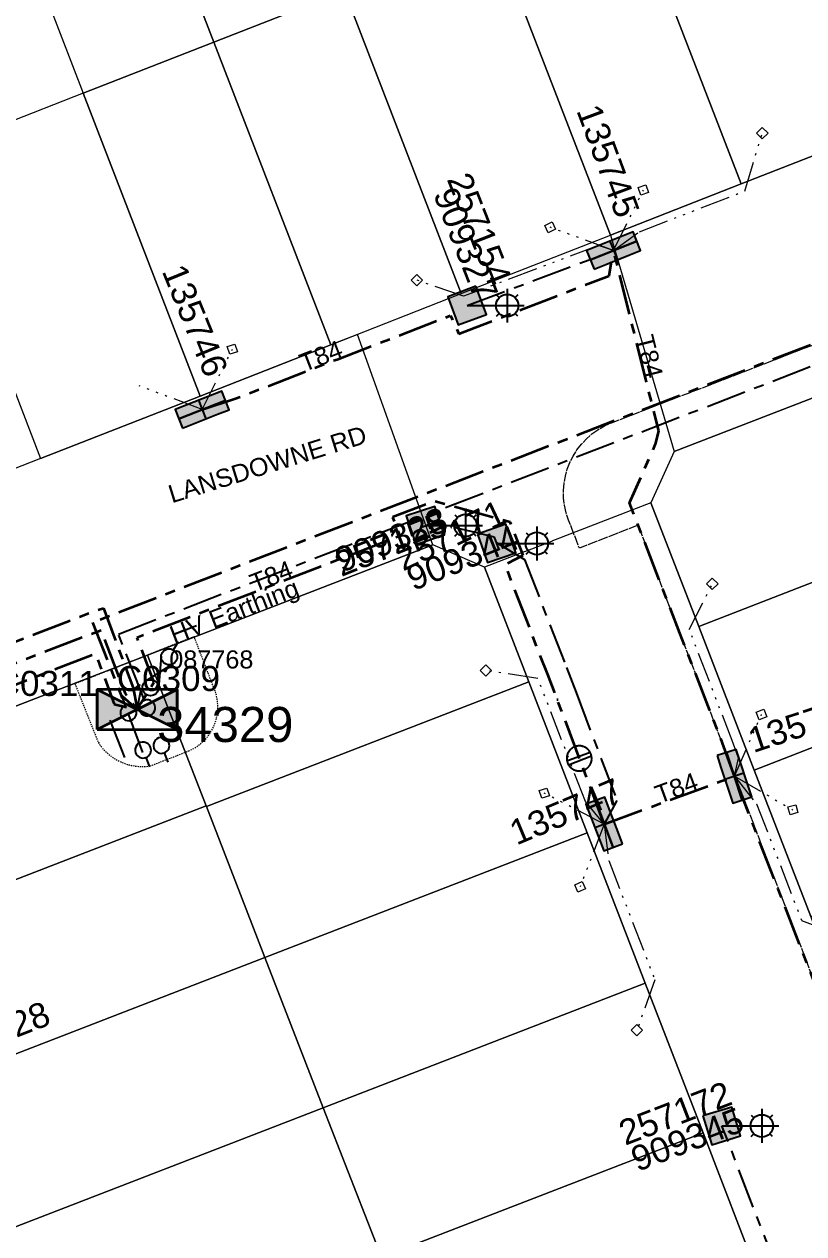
# Model space of a CAD drawing. Header units: metres. Extents: x 0 to 311505, y 0 to 6270811.
# Drawn here: x 310510.9 to 310588.7, y 6270375.8 to 6270496.5 of the extents above; entities that cross this region are included whole.
import ezdxf
from ezdxf import colors
from ezdxf.entities.mleader import LeaderData, LeaderLine
from ezdxf.enums import TextEntityAlignment as Align
from ezdxf.math import Vec2, Vec3

# ---------------------------------------------------------------- set-up
doc = ezdxf.new("R2010")
doc.units = ezdxf.units.M
for name, pattern in [('Cable Exist OH', [1, 1, 0]), ('Cable Exist UG', [7, 4, -1, 1, -1]), ('DASHED', [19.05, 12.7, -6.35]), ('HIDDEN2', [0.1875, 0.125, -0.0625]), ('PHANTOMX2', [6.6, 3, -0.75, 0.2, -0.75, 0.2, -0.75, 0.2, -0.75])]:
    doc.linetypes.add(name, pattern=pattern)
doc.layers.get('0').update_dxf_attribs({"color": 6})
for name, color, linetype, lineweight in [('_User Miscellaneous1', 30, 'Continuous', 13), ('_User_HV_Exist', 1, 'Continuous', 35), ('_User_LV_Exist', 5, 'Continuous', 35), ('Cadastre Land Parcels_SP_EXT', 118, 'Continuous', 15), ('Cadastre Other Property_SP_EXT', 138, 'DASHED', 15), ('Cadastre Roads_SP_EXT', 218, 'Continuous', 15), ('Mains_HV_EXT', 13, 'Continuous', 25), ('Mains_LV_EXT', 163, 'Continuous', 25), ('Mains_LV_SL_EXT', 135, 'Continuous', 25), ('Services_SP_EXT', 42, 'PHANTOMX2', 20)]:
    doc.layers.add(name, color=color, linetype=linetype, lineweight=lineweight)
doc.layers.add('Cadastre Roads_SP_NEW', color=214, linetype='Continuous', lineweight=15, transparency=0.65)
for name, color, linetype in [('Equip_HV_EXT', 7, 'Continuous'), ('Equip_LV_EXT', 7, 'Continuous'), ('Equip_SP_SL_EXT', 7, 'Continuous'), ('Notes', 7, 'Continuous'), ('Sub_SP_EXT', 7, 'Continuous'), ('SupportsUG_SP_LV_EXT', 7, 'Continuous'), ('SupportsUG_SP_LV_SL_EXT', 7, 'Continuous')]:
    doc.layers.add(name, color=color, linetype=linetype)
doc.styles.add('COLUMN_LABEL', font='arial.ttf', dxfattribs={"height": 2})
doc.styles.add('iecARIAL', font='arial.ttf', dxfattribs={"height": 2})
doc.styles.add('POLE_LABEL', font='arial.ttf', dxfattribs={"height": 2})
doc.styles.add('SL_LABEL', font='arial.ttf', dxfattribs={"height": 2})
doc.styles.get("Standard").update_dxf_attribs({"font": 'arial.ttf'})
doc.styles.add('SWITCH_LABEL', font='arial.ttf', dxfattribs={"height": 2})
doc.linetypes.add('Cable E UG', pattern='A,5,-0.1,["E",Standard,S=1.5,R=0,X=0,Y=-0.75],-1.45', length=6.55)

# ---------------------------------------------------------------- blocks, each defined once
blk = doc.blocks.new('SUB_PADMOUNT_EXT')
at = {"ltscale": 10}
h = blk.add_hatch(color=256, dxfattribs=at)
h.dxf.hatch_style = 1
h.paths.add_polyline_path([(4, -2), (0, 0), (4, 2)])
h.paths.add_polyline_path([(-4, -2), (-4, 2), (0, 0)])
blk.add_line((4, 2), (-4, -2))
blk.add_lwpolyline([(-4, -2), (4, -2), (4, 2), (-4, 2)], close=True)
at = {"ltscale": 10, "flags": 128}
for points in [[(-4, -2), (-4, 2), (0, 0)], [(4, -2), (0, 0), (4, 2)]]:
    blk.add_lwpolyline(points, close=True, dxfattribs=at)
at = {"flags": 8}
blk.add_attdef('ASSET_NUM', text='', height=2.5, dxfattribs=at).set_placement((0, 5), align=Align.MIDDLE_CENTER)
for tag, flags, p in [('STREET_CODE', 9, (1.5, 0)), ('OPERATING_VOLTAGE', 9, (1.5, -0.4)), ('ORIENTATION', 9, (1.5, -0.6)), ('OWNED_BY', 9, (1.5, -0.8)), ('OPERATED_BY', 9, (1.5, -1)), ('NO_PHASES', 9, (1.5, -0.2)), ('MAINTAINED_BY', 9, (1.5, -1.2)), ('CONSTRUCTED_VOLTAGE', 9, (1.5, -1.4)), ('SECONDARY_VOLTAGE', 9, (1.5, -1.6)), ('STATE', 9, (1.5, -1.8)), ('SUBSTATION_TYPE', 9, (1.5, -2.2)), ('PARENT', 9, (1.5, -2)), ('USAGE', 9, (1.5, -2.4)), ('SUBURB', 9, (1.5, -2.8)), ('STREETNAME', 9, (1.5, -3)), ('Z', 1, (1.5, -3.6)), ('LEGEND', 9, (1.5, -2.6)), ('LOCATION', 9, (1.5, -3.2)), ('NOTES', 9, (1.5, -3.4))]:
    blk.add_attdef(tag, text='', height=0.2, dxfattribs=dict(flags=flags)).set_placement(p, align=Align.MIDDLE_LEFT)
blk = doc.blocks.new('COLUMN_EXT')
blk.add_hatch(color=256).paths.add_polyline_path([(1.5, -1.5), (1.5, 1.5), (-1.5, 1.5), (-1.5, -1.5)])
blk.add_lwpolyline([(1.5, 1.5), (-1.5, 1.5), (-1.5, -1.5), (1.5, -1.5)], close=True)
at = {"flags": 9}
for tag, p in [('STREETNAME', (-1.81, 1.6)), ('LOCATION', (-1.81, 1.4)), ('SUBURB', (-1.81, 1.8)), ('LEGEND', (-1.81, 1.2)), ('NOTES', (-1.81, 2)), ('COLUMN_TYPE', (-1.81, 0.4)), ('OWNED_BY', (-1.81, 0.6)), ('USAGE', (-1.81, 1)), ('STATE', (-1.81, 0.8))]:
    blk.add_attdef(tag, text='', height=0.2, rotation=180, dxfattribs=at).set_placement(p, align=Align.MIDDLE_LEFT)
at = {"flags": 1}
blk.add_attdef('Z', (-1.81, 2.35), '', height=0.2, rotation=180, dxfattribs=at)
at = {"flags": 9}
for tag, style, p in [('STRUCTURE_PLANT_NUMBER', 'POLE_LABEL', (-1.81, -0.03)), ('STREET_CODE', 'COLUMN_LABEL', (-1.81, 0.2))]:
    blk.add_attdef(tag, text='', height=0.2, rotation=180, dxfattribs=dict(at, style=style)).set_placement(p, align=Align.MIDDLE_LEFT)
at = {"style": 'COLUMN_LABEL', "width": 0.9, "flags": 8}
blk.add_attdef('ASSET_NUM', text='', height=2, rotation=270, dxfattribs=at).set_placement((2, -4), align=Align.MIDDLE_LEFT)
blk = doc.blocks.new('PILLAR_EXT')
blk.add_hatch(color=256).paths.add_polyline_path([(-2.5, 1), (-2.5, -1), (2.5, -1), (2.5, 1)])
for p, q in [((-2.5, 0), (2.5, 0)), ((0, 1), (0, -1))]:
    blk.add_line(p, q)
at = {"ltscale": 10}
blk.add_line((2.5, 0), (-2.5, 0), dxfattribs=at)
blk.add_lwpolyline([(-2.5, -1), (-1.25, -1), (1.25, -1), (2.5, -1), (2.5, 1), (-2.5, 1)], close=True)
at = {"width": 0.9, "flags": 8}
blk.add_attdef('ASSET_NUM', text='', height=2, rotation=90, dxfattribs=at).set_placement((-2, 4), align=Align.MIDDLE_LEFT)
for tag, p, flags in [('OWNED_BY', (0, -0.2), 9), ('STATE', (0, -0.4), 9), ('SUPPORT_TYPE', (0, -0.6), 9), ('USAGE', (0, -0.8), 9), ('LEGEND', (0, -1), 9), ('LOCATION', (0, -1.2), 9), ('NOTES', (0, -1.4), 9), ('STREETNAME', (0, -1.8), 9), ('SUBURB', (0, -2), 1), ('PARENT', (0, -1.6), 9)]:
    blk.add_attdef(tag, p, '', height=0.2, dxfattribs=dict(flags=flags))
blk = doc.blocks.new('SL_LANTERN_EXT')
at = {"flags": 9}
for tag, p in [('LRATECODE', (-7.4, 0)), ('LOUTREACHVOCAB', (-7.2, 0)), ('LOUTREACH', (-7, 0)), ('LANTNUMBER', (-6.6, 0)), ('LNEW', (-6.4, 0)), ('LMASTVOCAB', (-6.2, 0)), ('LMAST', (-6, 0)), ('LLAMPVOCAB', (-5.8, 0)), ('LLAMP', (-5.6, 0)), ('LEXIST', (-5.4, 0)), ('LCHARGE3PERCENT', (-5.2, 0)), ('LCHARGE3', (-5, 0)), ('LCHARGE2PERCENT', (-4.8, 0)), ('LCHARGE2', (-4.6, 0)), ('LCHARGE1PERCENT', (-4.4, 0)), ('LCHARGE1', (-4.2, 0)), ('LCATEGORY', (-4, 0)), ('LBRACKETVOCAB', (-3.8, 0)), ('LBRACKET', (-3.6, 0)), ('LKINGHEIGHT', (-3.4, 0)), ('CREPLACE', (-3.2, 0)), ('CREMOVE', (-3, 0)), ('CNUMBER', (-2.8, 0)), ('CNEW', (-2.6, 0)), ('CEXIST', (-2.4, 0)), ('USAGE', (-2.2, 0)), ('STATE', (-2, 0)), ('OWNED_BY', (-1.8, 0)), ('ORIENTATION', (-1.6, 0)), ('OPERATING_VOLTAGE', (-1.4, 0)), ('NO_PHASES', (-1.2, 0)), ('LANTERN_TYPE', (-1, 0)), ('LANTERN_PURPOSE', (-0.8, 0)), ('CONTROL_TYPE', (-0.6, 0)), ('CONSTRUCTED_VOLTAGE', (-0.4, 0))]:
    blk.add_attdef(tag, text='', height=0.001, rotation=270, dxfattribs=at).set_placement(p, align=Align.MIDDLE_LEFT)
at = {"style": 'SL_LABEL', "flags": 9}
blk.add_attdef('STREET_CODE', text='', height=0.001, rotation=270, dxfattribs=at).set_placement((0, 0), align=Align.MIDDLE_LEFT)
at = {"flags": 1}
blk.add_attdef('Z', (0, 0), '', height=0.001, rotation=270, dxfattribs=at)
at = {"width": 0.9}
blk.add_attdef('LNUMBER', text='', height=1, dxfattribs=at).set_placement((7, -1), align=Align.MIDDLE_LEFT)
at = {"flags": 9}
for tag, p in [('LREMOVE', (0, -7.6)), ('LREPLACE', (0, -7.8)), ('LTYPE', (0, -8)), ('LTYPEVOCAB', (0, -8.2)), ('LEGEND', (0, -8.4)), ('SUBURB', (0, -8.6)), ('STREETNAME', (0, -8.8)), ('LOCATION', (0, -9)), ('NOTES', (0, -9.2)), ('MAINTAINED_BY', (0, -9.86))]:
    blk.add_attdef(tag, text='', height=0.001, dxfattribs=at).set_placement(p, align=Align.MIDDLE_LEFT)
blk.add_attdef('OPERATED_BY', (0, -9.61), '', height=0.001, dxfattribs=at)
at = {"transparency": 33554687}
blk.add_wipeout([(5.69, 0), (5.06, -1.06), (4, -1.69), (2.94, -1.06), (2.31, 0), (2.94, 1.06), (4, 1.69), (5.06, 1.06)], dxfattribs=at)
for p, q in [((4, 1.69), (4, 0)), ((0, 0), (4, 0)), ((2.94, 1.06), (3.2, 0.8)), ((5.06, 1.06), (4.8, 0.8)), ((2.94, -1.06), (3.2, -0.8)), ((4, 0), (5.69, 0)), ((4, 0), (4, -1.69)), ((5.06, -1.06), (4.8, -0.8))]:
    blk.add_line(p, q)
blk.add_circle((4, 0), 1.12)
blk = doc.blocks.new('CCP_EXT')
at = {"flags": 9}
for tag, p in [('STATE', (0, -1.8)), ('LEGEND', (0, -1.4)), ('LIFE_SUPPORT', (0, -1.6)), ('NOTES', (0, -2))]:
    blk.add_attdef(tag, text='', height=0.2, dxfattribs=at).set_placement(p, align=Align.MIDDLE_LEFT)
at = {"transparency": 33554687}
blk.add_wipeout([(0, 0.57), (0.57, 0), (0, -0.57), (-0.57, 0)], dxfattribs=at)
blk.add_lwpolyline([(-0.57, 0), (0, 0.57), (0.57, 0), (0, -0.57), (-0.57, 0)])
at = {"flags": 1}
blk.add_attdef('Z', (0, 0), '', height=0.2, dxfattribs=at)
at = {"flags": 9}
for tag, p in [('CCP_TYPE', (0, 0)), ('CONSTRUCTED_VOLTAGE', (0, -0.2)), ('OPERATING_VOLTAGE', (0, -0.6)), ('ORIENTATION', (0, -0.8)), ('OWNED_BY', (0, -1)), ('NO_PHASES', (0, -0.4)), ('USAGE', (0, -1.2))]:
    blk.add_attdef(tag, text='', height=0.2, dxfattribs=at).set_placement(p, align=Align.MIDDLE_LEFT)
blk = doc.blocks.new('LV_UG_DFUSE_CLOSED_EXT')
for points in [[(1, 0), (0, 0)], [(5.04, 0.73), (2.16, -0.72)], [(5.05, -0.71), (2.16, 0.72)], [(6.2, 0.01), (7.2, 0.01)]]:
    blk.add_lwpolyline(points)
for centre in [(1.8, 0), (5.4, 0.01)]:
    blk.add_circle(centre, 0.8)
at = {"flags": 9}
for tag, p in [('ACTUAL_STATUS', (0, 0)), ('CONSTRUCTED_VOLTAGE', (0, -0.2)), ('OPERATING_VOLTAGE', (0, -0.6)), ('ORIENTATION', (0, -0.8)), ('STATE', (0, -1)), ('SWITCH_TYPE', (0, -1.2)), ('NO_PHASES', (0, -0.4)), ('USAGE', (0, -1.4)), ('NOTES', (0, -1.6))]:
    blk.add_attdef(tag, text='', height=0.2, dxfattribs=at).set_placement(p, align=Align.MIDDLE_LEFT)
at = {"flags": 1}
blk.add_attdef('Z', (0, 0), '', height=0.2, dxfattribs=at)
blk = doc.blocks.new('LV_UG_LINKS_CLOSED_EXT')
at = {"layer": 'Equip_LV_EXT'}
for tag, flags, p in [('ACTUAL_STATUS', 9, (3, -2)), ('CONSTRUCTED_VOLTAGE', 9, (3, -2.2)), ('NO_PHASES', 9, (3, -2.4)), ('OPERATING_VOLTAGE', 9, (3, -2.6)), ('ORIENTATION', 9, (3, -2.8)), ('STATE', 9, (3, -3)), ('SWITCH_TYPE', 9, (3, -3.2)), ('USAGE', 9, (3, -3.4)), ('NOTES', 9, (3, -3.6)), ('OWNED_BY', 9, (3, -3.8)), ('OPERATED_BY', 9, (3, -4)), ('TYPE', 9, (3, -4.6)), ('Z', 1, (3, -4.8)), ('MAINTAINED_BY', 9, (3, -4.2)), ('NUMBER_OF_PHASES', 9, (3, -4.4))]:
    blk.add_attdef(tag, text='', height=0.2, dxfattribs=dict(at, flags=flags)).set_placement(p, align=Align.MIDDLE_LEFT)
at = {"transparency": 33554687}
blk.add_wipeout([(4, 1.25), (3.97, 1.25), (3.94, 1.25), (3.91, 1.25), (3.88, 1.24), (3.85, 1.24), (3.82, 1.24), (3.79, 1.23), (3.76, 1.23), (3.73, 1.22), (3.7, 1.21), (3.67, 1.2), (3.64, 1.2), (3.61, 1.19), (3.58, 1.18), (3.55, 1.17), (3.52, 1.15), (3.49, 1.14), (3.47, 1.13), (3.44, 1.12), (3.41, 1.1), (3.38, 1.09), (3.36, 1.07), (3.33, 1.06), (3.31, 1.04), (3.28, 1.02), (3.26, 1), (3.23, 0.99), (3.21, 0.97), (3.18, 0.95), (3.16, 0.93), (3.14, 0.91), (3.12, 0.88), (3.09, 0.86), (3.07, 0.84), (3.05, 0.82), (3.03, 0.79), (3.01, 0.77), (3, 0.74), (2.98, 0.72), (2.96, 0.69), (2.94, 0.67), (2.93, 0.64), (2.91, 0.62), (2.9, 0.59), (2.88, 0.56), (2.87, 0.53), (2.86, 0.51), (2.85, 0.48), (2.83, 0.45), (2.82, 0.42), (2.81, 0.39), (2.8, 0.36), (2.8, 0.33), (2.79, 0.3), (2.78, 0.27), (2.77, 0.24), (2.77, 0.21), (2.76, 0.18), (2.76, 0.15), (2.76, 0.12), (2.75, 0.09), (2.75, 0.06), (2.75, 0.03), (2.75, 0), (2.75, -0.03), (2.75, -0.06), (2.75, -0.09), (2.76, -0.12), (2.76, -0.15), (2.76, -0.18), (2.77, -0.21), (2.77, -0.24), (2.78, -0.27), (2.79, -0.3), (2.8, -0.33), (2.8, -0.36), (2.81, -0.39), (2.82, -0.42), (2.83, -0.45), (2.85, -0.48), (2.86, -0.51), (2.87, -0.53), (2.88, -0.56), (2.9, -0.59), (2.91, -0.62), (2.93, -0.64), (2.94, -0.67), (2.96, -0.69), (2.98, -0.72), (3, -0.74), (3.01, -0.77), (3.03, -0.79), (3.05, -0.82), (3.07, -0.84), (3.09, -0.86), (3.12, -0.88), (3.14, -0.91), (3.16, -0.93), (3.18, -0.95), (3.21, -0.97), (3.23, -0.99), (3.26, -1), (3.28, -1.02), (3.31, -1.04), (3.33, -1.06), (3.36, -1.07), (3.38, -1.09), (3.41, -1.1), (3.44, -1.12), (3.47, -1.13), (3.49, -1.14), (3.52, -1.15), (3.55, -1.17), (3.58, -1.18), (3.61, -1.19), (3.64, -1.2), (3.67, -1.2), (3.7, -1.21), (3.73, -1.22), (3.76, -1.23), (3.79, -1.23), (3.82, -1.24), (3.85, -1.24), (3.88, -1.24), (3.91, -1.25), (3.94, -1.25), (3.97, -1.25), (4, -1.25), (4.03, -1.25), (4.06, -1.25), (4.09, -1.25), (4.12, -1.24), (4.15, -1.24), (4.18, -1.24), (4.21, -1.23), (4.24, -1.23), (4.27, -1.22), (4.3, -1.21), (4.33, -1.2), (4.36, -1.2), (4.39, -1.19), (4.42, -1.18), (4.45, -1.17), (4.48, -1.15), (4.51, -1.14), (4.53, -1.13), (4.56, -1.12), (4.59, -1.1), (4.62, -1.09), (4.64, -1.07), (4.67, -1.06), (4.69, -1.04), (4.72, -1.02), (4.74, -1), (4.77, -0.99), (4.79, -0.97), (4.82, -0.95), (4.84, -0.93), (4.86, -0.91), (4.88, -0.88), (4.91, -0.86), (4.93, -0.84), (4.95, -0.82), (4.97, -0.79), (4.99, -0.77), (5, -0.74), (5.02, -0.72), (5.04, -0.69), (5.06, -0.67), (5.07, -0.64), (5.09, -0.62), (5.1, -0.59), (5.12, -0.56), (5.13, -0.53), (5.14, -0.51), (5.15, -0.48), (5.17, -0.45), (5.18, -0.42), (5.19, -0.39), (5.2, -0.36), (5.2, -0.33), (5.21, -0.3), (5.22, -0.27), (5.23, -0.24), (5.23, -0.21), (5.24, -0.18), (5.24, -0.15), (5.24, -0.12), (5.25, -0.09), (5.25, -0.06), (5.25, -0.03), (5.25, 0), (5.25, 0.03), (5.25, 0.06), (5.25, 0.09), (5.24, 0.12), (5.24, 0.15), (5.24, 0.18), (5.23, 0.21), (5.23, 0.24), (5.22, 0.27), (5.21, 0.3), (5.2, 0.33), (5.2, 0.36), (5.19, 0.39), (5.18, 0.42), (5.17, 0.45), (5.15, 0.48), (5.14, 0.51), (5.13, 0.53), (5.12, 0.56), (5.1, 0.59), (5.09, 0.62), (5.07, 0.64), (5.06, 0.67), (5.04, 0.69), (5.02, 0.72), (5, 0.74), (4.99, 0.77), (4.97, 0.79), (4.95, 0.82), (4.93, 0.84), (4.91, 0.86), (4.88, 0.88), (4.86, 0.91), (4.84, 0.93), (4.82, 0.95), (4.79, 0.97), (4.77, 0.99), (4.74, 1), (4.72, 1.02), (4.69, 1.04), (4.67, 1.06), (4.64, 1.07), (4.62, 1.09), (4.59, 1.1), (4.56, 1.12), (4.53, 1.13), (4.51, 1.14), (4.48, 1.15), (4.45, 1.17), (4.42, 1.18), (4.39, 1.19), (4.36, 1.2), (4.33, 1.2), (4.3, 1.21), (4.27, 1.22), (4.24, 1.23), (4.21, 1.23), (4.18, 1.24), (4.15, 1.24), (4.12, 1.24), (4.09, 1.25), (4.06, 1.25), (4.03, 1.25)], dxfattribs=at).dxf.layer = 'Equip_LV_EXT'
at = {"layer": 'Equip_LV_EXT'}
for p, q in [((3.79, 1.23), (3.79, -1.23)), ((4.21, 1.23), (4.21, -1.23))]:
    blk.add_line(p, q, dxfattribs=at)
at = {"layer": 'Equip_LV_EXT', "flags": 128}
blk.add_lwpolyline([(4, 1.25), (3.97, 1.25), (3.94, 1.25), (3.91, 1.25), (3.88, 1.24), (3.85, 1.24), (3.82, 1.24), (3.79, 1.23), (3.76, 1.23), (3.73, 1.22), (3.7, 1.21), (3.67, 1.2), (3.64, 1.2), (3.61, 1.19), (3.58, 1.18), (3.55, 1.17), (3.52, 1.15), (3.49, 1.14), (3.47, 1.13), (3.44, 1.12), (3.41, 1.1), (3.38, 1.09), (3.36, 1.07), (3.33, 1.06), (3.31, 1.04), (3.28, 1.02), (3.26, 1), (3.23, 0.99), (3.21, 0.97), (3.18, 0.95), (3.16, 0.93), (3.14, 0.91), (3.12, 0.88), (3.09, 0.86), (3.07, 0.84), (3.05, 0.82), (3.03, 0.79), (3.01, 0.77), (3, 0.74), (2.98, 0.72), (2.96, 0.69), (2.94, 0.67), (2.93, 0.64), (2.91, 0.62), (2.9, 0.59), (2.88, 0.56), (2.87, 0.53), (2.86, 0.51), (2.85, 0.48), (2.83, 0.45), (2.82, 0.42), (2.81, 0.39), (2.8, 0.36), (2.8, 0.33), (2.79, 0.3), (2.78, 0.27), (2.77, 0.24), (2.77, 0.21), (2.76, 0.18), (2.76, 0.15), (2.76, 0.12), (2.75, 0.09), (2.75, 0.06), (2.75, 0.03), (2.75, 0), (2.75, -0.03), (2.75, -0.06), (2.75, -0.09), (2.76, -0.12), (2.76, -0.15), (2.76, -0.18), (2.77, -0.21), (2.77, -0.24), (2.78, -0.27), (2.79, -0.3), (2.8, -0.33), (2.8, -0.36), (2.81, -0.39), (2.82, -0.42), (2.83, -0.45), (2.85, -0.48), (2.86, -0.51), (2.87, -0.53), (2.88, -0.56), (2.9, -0.59), (2.91, -0.62), (2.93, -0.64), (2.94, -0.67), (2.96, -0.69), (2.98, -0.72), (3, -0.74), (3.01, -0.77), (3.03, -0.79), (3.05, -0.82), (3.07, -0.84), (3.09, -0.86), (3.12, -0.88), (3.14, -0.91), (3.16, -0.93), (3.18, -0.95), (3.21, -0.97), (3.23, -0.99), (3.26, -1), (3.28, -1.02), (3.31, -1.04), (3.33, -1.06), (3.36, -1.07), (3.38, -1.09), (3.41, -1.1), (3.44, -1.12), (3.47, -1.13), (3.49, -1.14), (3.52, -1.15), (3.55, -1.17), (3.58, -1.18), (3.61, -1.19), (3.64, -1.2), (3.67, -1.2), (3.7, -1.21), (3.73, -1.22), (3.76, -1.23), (3.79, -1.23), (3.82, -1.24), (3.85, -1.24), (3.88, -1.24), (3.91, -1.25), (3.94, -1.25), (3.97, -1.25), (4, -1.25), (4.03, -1.25), (4.06, -1.25), (4.09, -1.25), (4.12, -1.24), (4.15, -1.24), (4.18, -1.24), (4.21, -1.23), (4.24, -1.23), (4.27, -1.22), (4.3, -1.21), (4.33, -1.2), (4.36, -1.2), (4.39, -1.19), (4.42, -1.18), (4.45, -1.17), (4.48, -1.15), (4.51, -1.14), (4.53, -1.13), (4.56, -1.12), (4.59, -1.1), (4.62, -1.09), (4.64, -1.07), (4.67, -1.06), (4.69, -1.04), (4.72, -1.02), (4.74, -1), (4.77, -0.99), (4.79, -0.97), (4.82, -0.95), (4.84, -0.93), (4.86, -0.91), (4.88, -0.88), (4.91, -0.86), (4.93, -0.84), (4.95, -0.82), (4.97, -0.79), (4.99, -0.77), (5, -0.74), (5.02, -0.72), (5.04, -0.69), (5.06, -0.67), (5.07, -0.64), (5.09, -0.62), (5.1, -0.59), (5.12, -0.56), (5.13, -0.53), (5.14, -0.51), (5.15, -0.48), (5.17, -0.45), (5.18, -0.42), (5.19, -0.39), (5.2, -0.36), (5.2, -0.33), (5.21, -0.3), (5.22, -0.27), (5.23, -0.24), (5.23, -0.21), (5.24, -0.18), (5.24, -0.15), (5.24, -0.12), (5.25, -0.09), (5.25, -0.06), (5.25, -0.03), (5.25, 0), (5.25, 0.03), (5.25, 0.06), (5.25, 0.09), (5.24, 0.12), (5.24, 0.15), (5.24, 0.18), (5.23, 0.21), (5.23, 0.24), (5.22, 0.27), (5.21, 0.3), (5.2, 0.33), (5.2, 0.36), (5.19, 0.39), (5.18, 0.42), (5.17, 0.45), (5.15, 0.48), (5.14, 0.51), (5.13, 0.53), (5.12, 0.56), (5.1, 0.59), (5.09, 0.62), (5.07, 0.64), (5.06, 0.67), (5.04, 0.69), (5.02, 0.72), (5, 0.74), (4.99, 0.77), (4.97, 0.79), (4.95, 0.82), (4.93, 0.84), (4.91, 0.86), (4.88, 0.88), (4.86, 0.91), (4.84, 0.93), (4.82, 0.95), (4.79, 0.97), (4.77, 0.99), (4.74, 1), (4.72, 1.02), (4.69, 1.04), (4.67, 1.06), (4.64, 1.07), (4.62, 1.09), (4.59, 1.1), (4.56, 1.12), (4.53, 1.13), (4.51, 1.14), (4.48, 1.15), (4.45, 1.17), (4.42, 1.18), (4.39, 1.19), (4.36, 1.2), (4.33, 1.2), (4.3, 1.21), (4.27, 1.22), (4.24, 1.23), (4.21, 1.23), (4.18, 1.24), (4.15, 1.24), (4.12, 1.24), (4.09, 1.25), (4.06, 1.25), (4.03, 1.25)], close=True, dxfattribs=at)
blk = doc.blocks.new('SWG_HOLEC_SU_EXT')
blk.add_line((1.8, -2), (5.8, -2))
for points in [[(1, 0), (0, 0)], [(6.6, 0), (7.6, 0)]]:
    blk.add_lwpolyline(points)
for points in [[(1.8, -0.8, 1), (1.8, 0.8, 1)], [(5.8, -0.8, 1), (5.8, 0.8, 1)]]:
    blk.add_lwpolyline(points, format="xyb", close=True)
at = {"style": 'SWITCH_LABEL', "flags": 8}
blk.add_attdef('ASSET_NUM', text='', height=2.5, rotation=179.9544, dxfattribs=at).set_placement((-2.4, 0), align=Align.MIDDLE_LEFT)
at = {"flags": 1}
blk.add_attdef('Z', (0, 0), '', height=0.2, dxfattribs=at)
at = {"flags": 9}
for tag, p in [('ACTUAL_STATUS', (0, -0.4)), ('CONSTRUCTED_VOLTAGE', (0, -0.6)), ('OPERATING_VOLTAGE', (0, -1)), ('ORIENTATION', (0, -1.2)), ('NO_PHASES', (0, -0.8)), ('OWNED_BY', (0, -1.4)), ('STATE', (0, -1.8)), ('SWITCH_TYPE', (0, -2)), ('PARENT', (0, -1.6)), ('USAGE', (0, -2.2)), ('LOCATION', (0, -2.4)), ('STREETNAME', (0, -2.6)), ('SUBURB', (0, -2.8)), ('NOTES', (0, -3))]:
    blk.add_attdef(tag, text='', height=0.2, dxfattribs=at).set_placement(p, align=Align.MIDDLE_LEFT)
at = {"style": 'SWITCH_LABEL', "flags": 9}
blk.add_attdef('STREET_CODE', text='', height=0.2, dxfattribs=at).set_placement((0, -0.2), align=Align.MIDDLE_LEFT)

msp = doc.modelspace()

# ---------------------------------------------------------------- linework, layer by layer
at = {"layer": '_User_LV_Exist', "linetype": 'Cable Exist UG', "flags": 128}
msp.add_lwpolyline([(310445.38, 6270287.6), (310444.95, 6270288.89), (310444.95, 6270288.89), (310443.52, 6270292.6), (310443.52, 6270292.6, -0.028635), (310441.81, 6270297.88), (310441.81, 6270297.88), (310441.25, 6270300.69), (310441.25, 6270300.69, -0.076106), (310441.29, 6270309.55), (310441.29, 6270309.55), (310439.35, 6270309.91), (310439.35, 6270309.91), (310439.56, 6270311.25), (310439.81, 6270312.78), (310441.16, 6270313.75), (310441.16, 6270313.75), (310441.37, 6270314.54), (310442.13, 6270317.84), (310443.52, 6270320.81), (310445.16, 6270323.34), (310448.01, 6270325.91), (310450.02, 6270327.05), (310452.19, 6270328.09), (310458.46, 6270330.51), (310458.98, 6270330.72), (310453.66, 6270344.37), (310453.66, 6270344.37), (310459.49, 6270346.56), (310465.79, 6270348.99), (310476.51, 6270353.14), (310489.56, 6270358.18), (310492.37, 6270364.53), (310493.83, 6270368.52), (310493.2, 6270369.6), (310492.96, 6270370.22), (310490.01, 6270377.86), (310486.8, 6270386.16), (310483.81, 6270388.35), (310483.81, 6270388.35), (310482.73, 6270391.13), (310480.93, 6270395.8), (310479.13, 6270400.44), (310475.84, 6270409.1), (310475.84, 6270409.1), (310483.71, 6270412.11), (310481.04, 6270419), (310482.94, 6270419.7), (310487.9, 6270421.72), (310490.3, 6270427.29), (310516.18, 6270437.28), (310517.86, 6270437.91), (310518.78, 6270438.24), (310521.74, 6270430.28), (310522.15, 6270428.12)], format="xyb", dxfattribs=at)
for points in [[(310482.64, 6270385.82), (310482.27, 6270386.79), (310482.27, 6270386.79), (310480.86, 6270390.41), (310479.06, 6270395.07), (310477.26, 6270399.73), (310475.5, 6270404.4), (310489.09, 6270409.62), (310489.09, 6270409.62), (310486.94, 6270415.17), (310485.54, 6270418.6), (310489.41, 6270420.18), (310489.41, 6270420.18), (310491.8, 6270425.72), (310516.89, 6270435.41), (310518.55, 6270436.03), (310520.94, 6270429.72), (310522.15, 6270428.12)], [(310500.9, 6270390.18), (310499.12, 6270394.79), (310499.12, 6270394.79), (310495.03, 6270405.38), (310491.4, 6270414.75), (310489.47, 6270414.17), (310489.47, 6270414.17), (310488.18, 6270417.52), (310490.91, 6270418.73), (310490.91, 6270418.73), (310493.3, 6270424.16), (310518, 6270433.7), (310519.87, 6270428.64), (310522.15, 6270428.12)], [(310568.77, 6270416.69), (310581.75, 6270421.45)]]:
    msp.add_lwpolyline(points, dxfattribs=at)
at = {"layer": 'Cadastre Land Parcels_SP_EXT', "linetype": 'Continuous'}
for points in [[(310542.83, 6270499.82), (310531.16, 6270530.03), (310518.13, 6270524.92), (310529.8, 6270494.71), (310542.83, 6270499.82)], [(310529.8, 6270494.71), (310518.13, 6270524.92), (310505.09, 6270519.82), (310516.76, 6270489.6), (310529.8, 6270494.71)], [(310595.46, 6270485.66), (310589, 6270502.39), (310583.79, 6270515.87), (310570.76, 6270510.76), (310582.43, 6270480.55), (310595.46, 6270485.66)], [(310582.43, 6270480.55), (310570.76, 6270510.76), (310557.72, 6270505.66), (310569.4, 6270475.44), (310582.43, 6270480.55)], [(310569.4, 6270475.44), (310557.72, 6270505.66), (310542.83, 6270499.82), (310554.5, 6270469.61), (310569.4, 6270475.44)], [(310554.5, 6270469.61), (310542.83, 6270499.82), (310529.8, 6270494.71), (310541.47, 6270464.5), (310554.5, 6270469.61)], [(310541.47, 6270464.5), (310529.8, 6270494.71), (310516.76, 6270489.6), (310528.44, 6270459.39), (310541.47, 6270464.5)], [(310528.44, 6270459.39), (310516.76, 6270489.6), (310500.84, 6270483.36), (310506.28, 6270469.28), (310512.51, 6270453.15), (310528.44, 6270459.39)], [(310608.19, 6270448.04), (310601.99, 6270463.99), (310575.73, 6270453.85), (310573.43, 6270448.73), (310578.19, 6270436.41), (310608.19, 6270448.04)], [(310613.74, 6270433.74), (310608.19, 6270448.04), (310578.19, 6270436.41), (310583.73, 6270422.06), (310613.74, 6270433.74)], [(310561.23, 6270430.89), (310556.82, 6270442.31), (310551.67, 6270444.55), (310523.19, 6270433.54), (310529.03, 6270418.51), (310529.06, 6270418.43), (310561.23, 6270430.89)], [(310529.03, 6270418.51), (310523.19, 6270433.54), (310494.78, 6270422.56), (310492.48, 6270417.46), (310496.88, 6270406.08), (310529.03, 6270418.51)], [(310619.45, 6270419.05), (310613.74, 6270433.74), (310583.73, 6270422.06), (310589.37, 6270407.46), (310619.45, 6270419.05)], [(310567.06, 6270415.81), (310561.23, 6270430.89), (310529.06, 6270418.43), (310534.91, 6270403.36), (310567.06, 6270415.81)], [(310534.91, 6270403.36), (310529.06, 6270418.43), (310529.03, 6270418.51), (310496.88, 6270406.08), (310502.74, 6270390.92), (310534.91, 6270403.36)], [(310572.85, 6270400.81), (310567.06, 6270415.81), (310534.91, 6270403.36), (310540.73, 6270388.38), (310572.85, 6270400.81)], [(310540.73, 6270388.38), (310534.91, 6270403.36), (310502.74, 6270390.92), (310508.4, 6270376.28), (310508.54, 6270375.93), (310540.73, 6270388.38)], [(310578.62, 6270385.89), (310572.85, 6270400.81), (310540.73, 6270388.38), (310546.52, 6270373.47), (310578.62, 6270385.89)], [(310546.52, 6270373.47), (310540.73, 6270388.38), (310508.54, 6270375.93), (310514.29, 6270361.06), (310546.52, 6270373.47)], [(310584.27, 6270371.25), (310578.62, 6270385.89), (310546.52, 6270373.47), (310552.21, 6270358.84), (310584.27, 6270371.25)]]:
    msp.add_lwpolyline(points, close=True, dxfattribs=at)
at = {"layer": 'Cadastre Other Property_SP_EXT', "linetype": 'HIDDEN2'}
msp.add_lwpolyline([(310527.84, 6270435.38), (310515.94, 6270430.67), (310518.28, 6270424.81), (310518.28, 6270424.81, 0.293161), (310523.43, 6270422.48), (310523.43, 6270422.48), (310527.3, 6270423.98), (310527.3, 6270423.98, 0.395722), (310529.94, 6270429.93), (310529.94, 6270429.93), (310527.84, 6270435.38)], format="xyb", close=True, dxfattribs=at)
at = {"layer": 'Mains_HV_EXT', "linetype": 'Cable E UG'}
msp.add_lwpolyline([(310525.83, 6270435.62), (310528.09, 6270436.5)], dxfattribs=at)
at = {"layer": 'Services_SP_EXT'}
msp.add_lwpolyline([(310528.64, 6270458.04), (310522.35, 6270460.4)], dxfattribs=at)

# ---------------------------------------------------------------- block references
at = {"layer": '_User Miscellaneous1'}
ref = msp.add_blockref('SUB_PADMOUNT_EXT', (310522.15, 6270428.12), dxfattribs=at)
ref.add_attrib('ASSET_NUM', '34329', dxfattribs={"layer": '0', "height": 3.5}).set_placement((310524.15, 6270428.37), align=Align.TOP_LEFT)
at = {"layer": '_User_HV_Exist', "transparency": 33554674}
ref = msp.add_blockref('SUB_PADMOUNT_EXT', (310522.15, 6270428.12), dxfattribs=at)
ref.add_attrib('ASSET_NUM', '34329', dxfattribs={"layer": '0', "height": 3.5}).set_placement((310524.15, 6270428.37), align=Align.TOP_LEFT)
at = {"layer": '_User_LV_Exist'}
ref = msp.add_blockref('SUB_PADMOUNT_EXT', (310522.15, 6270428.12), dxfattribs=at)
ref.add_attrib('ASSET_NUM', '34329', dxfattribs={"layer": '0', "height": 3.5}).set_placement((310524.15, 6270428.37), align=Align.TOP_LEFT)
at = {"layer": 'Equip_HV_EXT'}
ref = msp.add_blockref('SWG_HOLEC_SU_EXT', (310520.63, 6270429.47), dxfattribs=dict(at, rotation=291.3012207311194))
ref.add_attrib('ASSET_NUM', 'C0311', dxfattribs={"layer": '0', "height": 2.5, "style": 'SWITCH_LABEL'}).set_placement((310518.23, 6270430.72), align=Align.MIDDLE_RIGHT)
ref = msp.add_blockref('SWG_HOLEC_SU_EXT', (310522.52, 6270429.96), dxfattribs=dict(at, rotation=290.6895237954952))
ref.add_attrib('ASSET_NUM', 'C0309', dxfattribs={"layer": '0', "height": 2.5, "style": 'SWITCH_LABEL'}).set_placement((310520.13, 6270431.21), align=Align.MIDDLE_LEFT)
at = {"layer": 'Equip_LV_EXT', "rotation": 58.69355845513315}
msp.add_blockref('LV_UG_DFUSE_CLOSED_EXT', (310522.55, 6270428.75), dxfattribs=at)
at = {"layer": 'Sub_SP_EXT'}
ref = msp.add_blockref('SUB_PADMOUNT_EXT', (310522.15, 6270428.12), dxfattribs=at)
ref.add_attrib('ASSET_NUM', '34329', dxfattribs={"layer": '0', "height": 3.5}).set_placement((310524.15, 6270428.37), align=Align.TOP_LEFT)
at = {"layer": 'SupportsUG_SP_LV_EXT'}
ref = msp.add_blockref('PILLAR_EXT', (310569.7, 6270473.9), dxfattribs=dict(at, rotation=21.86329815479582))
ref.add_attrib('ASSET_NUM', '135745', dxfattribs={"layer": '0', "height": 2.5, "rotation": 290.46, "style": 'iecARIAL'}).set_placement((310571.2, 6270477.4), align=Align.MIDDLE_RIGHT)
ref = msp.add_blockref('PILLAR_EXT', (310528.64, 6270458.04), dxfattribs=dict(at, rotation=21.41903499828138))
ref.add_attrib('ASSET_NUM', '135746', dxfattribs={"layer": '0', "height": 2.5, "rotation": 292.1799, "style": 'iecARIAL'}).set_placement((310530.14, 6270461.54), align=Align.MIDDLE_RIGHT)
ref = msp.add_blockref('PILLAR_EXT', (310581.75, 6270421.45), dxfattribs=dict(at, rotation=288.2091366409998))
ref.add_attrib('ASSET_NUM', '135748', dxfattribs={"layer": '0', "height": 2.5, "rotation": 18.2091, "style": 'iecARIAL'}).set_placement((310583.25, 6270424.95), align=Align.MIDDLE_LEFT)
ref = msp.add_blockref('PILLAR_EXT', (310568.77, 6270416.69), dxfattribs=dict(at, rotation=110.9426512656082))
ref.add_attrib('ASSET_NUM', '135747', dxfattribs={"layer": '0', "height": 2.5, "rotation": 22.7348, "style": 'iecARIAL'}).set_placement((310570.27, 6270420.19), align=Align.MIDDLE_RIGHT)
ref = msp.add_blockref('PILLAR_EXT', (310500.9, 6270390.18), dxfattribs=dict(at, rotation=294.3258960560627))
ref.add_attrib('ASSET_NUM', '135728', dxfattribs={"layer": '0', "height": 2.5, "rotation": 21.3858, "style": 'iecARIAL'}).set_placement((310502.4, 6270393.68), align=Align.MIDDLE_LEFT)
at = {"layer": 'SupportsUG_SP_LV_SL_EXT'}
ref = msp.add_blockref('COLUMN_EXT', (310555.08, 6270468.41), dxfattribs=dict(at, rotation=20.58014597009866))
ref.add_attrib('ASSET_NUM', '909327', dxfattribs={"layer": '0', "height": 2.5, "rotation": 291.4021, "style": 'COLUMN_LABEL'}).set_placement((310557.08, 6270469.16), align=Align.MIDDLE_RIGHT)
ref = msp.add_blockref('COLUMN_EXT', (310550.91, 6270446.48), dxfattribs=dict(at, rotation=198.517748011914))
ref.add_attrib('ASSET_NUM', '909328', dxfattribs={"layer": '0', "height": 2.5, "rotation": 21.8369, "style": 'COLUMN_LABEL'}).set_placement((310552.91, 6270447.23), align=Align.MIDDLE_RIGHT)
ref = msp.add_blockref('COLUMN_EXT', (310558.04, 6270444.68), dxfattribs=dict(at, rotation=109.3305766700733))
ref.add_attrib('ASSET_NUM', '909344', dxfattribs={"layer": '0', "height": 2.5, "rotation": 21.9138, "style": 'COLUMN_LABEL'}).set_placement((310560.04, 6270445.43), align=Align.MIDDLE_RIGHT)
ref = msp.add_blockref('COLUMN_EXT', (310580.49, 6270386.57), dxfattribs=dict(at, rotation=107.0704519442179))
ref.add_attrib('ASSET_NUM', '909345', dxfattribs={"layer": '0', "height": 2.5, "rotation": 21.0604, "style": 'COLUMN_LABEL'}).set_placement((310582.49, 6270387.32), align=Align.MIDDLE_RIGHT)

# ---------------------------------------------------------------- texts
at = {"layer": 'Cadastre Other Property_SP_EXT'}
msp.add_text('087768', height=1.8, dxfattribs=at).set_placement((310525.36, 6270432.21))
at = {"layer": 'Mains_HV_EXT'}
msp.add_text('HV Earthing', height=1.8, rotation=21.2921, dxfattribs=at).set_placement((310525.85, 6270434.62))
at = {"layer": 'Mains_LV_EXT'}
for rotation, p in [(284.0378, (310571.87, 6270465.22)), (21.1371, (310538.8, 6270461.77)), (21.1285, (310533.84, 6270439.8)), (20.1275, (310574.24, 6270418.7))]:
    msp.add_text('T84', height=1.8, rotation=rotation, dxfattribs=at).set_placement(p)

# ---------------------------------------------------------------- next in the draw order: block references
at = {"layer": 'Equip_SP_SL_EXT'}
ref = msp.add_blockref('SL_LANTERN_EXT', (310555.08, 6270468.41), dxfattribs=at)
ref.add_attrib('ASSET_NUM', '257154', dxfattribs={"layer": '0', "height": 2.5, "rotation": 291.4021, "style": 'iecARIAL'}).set_placement((310556.58, 6270469.91), align=Align.BOTTOM_RIGHT)
ref = msp.add_blockref('SL_LANTERN_EXT', (310550.91, 6270446.48), dxfattribs=at)
ref.add_attrib('ASSET_NUM', '257155', dxfattribs={"layer": '0', "height": 2.5, "rotation": 21.8369, "style": 'iecARIAL'}).set_placement((310552.41, 6270447.98), align=Align.TOP_RIGHT)
ref = msp.add_blockref('SL_LANTERN_EXT', (310580.49, 6270386.57), dxfattribs=at)
ref.add_attrib('ASSET_NUM', '257172', dxfattribs={"layer": '0', "height": 2.5, "rotation": 21.0604, "style": 'iecARIAL'}).set_placement((310581.99, 6270388.07), align=Align.BOTTOM_RIGHT)
at = {"layer": 'Services_SP_EXT'}
for p in [(310584.54, 6270485.62), (310550.05, 6270470.95), (310579.55, 6270440.64), (310556.94, 6270432), (310572.02, 6270396.12)]:
    msp.add_blockref('CCP_EXT', p, dxfattribs=at)
for p, rotation in [((310572.67, 6270479.94), 243.8632981527731), ((310563.38, 6270476.22), 339.8632978913862), ((310531.66, 6270464.06), 243.4190352853525), ((310584.46, 6270427.61), 246.2091366793592), ((310562.78, 6270419.76), 332.9426511837663), ((310587.59, 6270418.11), 150.2091365757017), ((310566.35, 6270410.42), 68.94265134050417)]:
    msp.add_blockref('CCP_EXT', p, dxfattribs=dict(at, rotation=rotation))

# ---------------------------------------------------------------- next in the draw order: linework, layer by layer
at = {"layer": '_User_LV_Exist', "linetype": 'Cable Exist UG', "flags": 128}
for points in [[(310528.64, 6270458.04), (310531.98, 6270459.13), (310531.98, 6270459.13), (310542.1, 6270463.05), (310553.43, 6270467.42), (310554.27, 6270465.61), (310554.27, 6270465.61), (310555.88, 6270466.23), (310569.24, 6270471.39), (310569.7, 6270473.9)], [(310581.75, 6270421.45), (310580.7, 6270424.39), (310580.7, 6270424.39), (310576.32, 6270435.73), (310571.29, 6270448.74), (310573.92, 6270454.67), (310574.2, 6270455.91), (310569.7, 6270473.9)], [(310591.86, 6270357.2), (310590.35, 6270361.28), (310592.08, 6270362.19), (310592.08, 6270362.19), (310592.72, 6270360.54), (310592.92, 6270359.95), (310592.92, 6270359.95), (310601.51, 6270364.13), (310603.61, 6270365.16), (310603.61, 6270365.16), (310598.58, 6270378.09), (310581.75, 6270421.45)]]:
    msp.add_lwpolyline(points, dxfattribs=at)
at = {"layer": 'Cadastre Roads_SP_EXT', "linetype": 'Continuous'}
msp.add_lwpolyline([(310601.99, 6270463.99), (310628.01, 6270474.05), (310620.93, 6270495.64), (310595.46, 6270485.66), (310582.43, 6270480.55), (310569.4, 6270475.44), (310575.73, 6270453.85), (310601.99, 6270463.99)], close=True, dxfattribs=at)
at = {"layer": 'Mains_LV_SL_EXT', "color": 4, "linetype": 'Cable Exist UG'}
for points in [[(310555.08, 6270468.41), (310569.7, 6270473.9)], [(310591.86, 6270357.2), (310595.18, 6270359.71), (310595.18, 6270359.71), (310593.52, 6270363.99), (310589.81, 6270362.5), (310589.81, 6270362.5), (310586.16, 6270371.94), (310580.51, 6270386.59)]]:
    msp.add_lwpolyline(points, dxfattribs=at)
at = {"layer": 'Services_SP_EXT'}
for points in [[(310569.7, 6270473.9), (310572.27, 6270475.78), (310572.27, 6270475.78), (310582.78, 6270479.84), (310584.54, 6270485.62)], [(310569.7, 6270473.9), (310572.67, 6270479.94)], [(310569.7, 6270473.9), (310563.38, 6270476.22)], [(310569.7, 6270473.9), (310568.18, 6270474.4), (310568.18, 6270474.4), (310554.73, 6270469.35), (310550.05, 6270470.95)], [(310528.64, 6270458.04), (310531.66, 6270464.06)], [(310581.75, 6270421.45), (310582.16, 6270423.27), (310582.16, 6270423.27), (310581.63, 6270424.74), (310577.25, 6270436.09), (310579.55, 6270440.64)], [(310581.75, 6270421.45), (310584.46, 6270427.61)], [(310581.75, 6270421.45), (310587.59, 6270418.11)], [(310581.75, 6270421.45), (310583.97, 6270418.7), (310583.97, 6270418.7), (310588.46, 6270407.06), (310593.29, 6270405.22)], [(310568.77, 6270416.69), (310562.78, 6270419.76)], [(310568.77, 6270416.69), (310566.35, 6270410.42)], [(310568.77, 6270416.69), (310569.21, 6270413.05), (310569.21, 6270413.05), (310573.81, 6270401.15), (310572.02, 6270396.12)]]:
    msp.add_lwpolyline(points, dxfattribs=at)

# ---------------------------------------------------------------- next in the draw order: block references
at = {"layer": 'Equip_SP_SL_EXT'}
ref = msp.add_blockref('SL_LANTERN_EXT', (310558.04, 6270444.68), dxfattribs=at)
ref.add_attrib('ASSET_NUM', '257171', dxfattribs={"layer": '0', "height": 2.5, "rotation": 25.3342, "style": 'iecARIAL'}).set_placement((310559.54, 6270446.18), align=Align.BOTTOM_RIGHT)

# ---------------------------------------------------------------- next in the draw order: texts
at = {"layer": 'Cadastre Roads_SP_EXT'}
msp.add_text('LANSDOWNE RD', height=1.8, rotation=17.2161, dxfattribs=at).set_placement((310525.61, 6270448.68))

# ---------------------------------------------------------------- next in the draw order: linework, layer by layer
at = {"layer": '_User_HV_Exist', "linetype": 'Cable Exist UG', "transparency": 33554674}
msp.add_lwpolyline([(310616.84, 6270525.91), (310626.52, 6270500.76), (310625.87, 6270499.29), (310625.87, 6270499.29), (310623.21, 6270493.27), (310628.51, 6270479.61), (310628.51, 6270479.61), (310517.69, 6270436.78), (310520.66, 6270429.23), (310520.63, 6270429.47), (310522.15, 6270428.12)], dxfattribs=at)
at = {"layer": 'Cadastre Roads_SP_EXT', "linetype": 'Continuous'}
for points in [[(310494.78, 6270422.56), (310523.19, 6270433.54), (310551.67, 6270444.55), (310544.13, 6270465.54), (310541.47, 6270464.5), (310528.44, 6270459.39), (310512.51, 6270453.15), (310485.96, 6270442.74), (310493.15, 6270421.93), (310494.78, 6270422.56)], [(310627.18, 6270309.57), (310617.24, 6270335.31), (310611.71, 6270349.62), (310606.19, 6270363.92), (310600.42, 6270378.85), (310594.9, 6270393.15), (310589.37, 6270407.46), (310583.73, 6270422.06), (310578.19, 6270436.41), (310573.43, 6270448.73), (310556.82, 6270442.31), (310561.23, 6270430.89), (310567.06, 6270415.81), (310572.85, 6270400.81), (310578.62, 6270385.89), (310584.27, 6270371.25), (310590.05, 6270356.28), (310595.63, 6270341.85), (310601.21, 6270327.4), (310610.57, 6270303.16), (310627.18, 6270309.57)]]:
    msp.add_lwpolyline(points, close=True, dxfattribs=at)
at = {"layer": 'Mains_HV_EXT', "linetype": 'Cable Exist UG'}
msp.add_lwpolyline([(310616.84, 6270525.91), (310626.52, 6270500.76), (310625.87, 6270499.29), (310625.87, 6270499.29), (310623.21, 6270493.27), (310628.51, 6270479.61), (310628.51, 6270479.61), (310517.69, 6270436.78), (310520.66, 6270429.23), (310520.63, 6270429.47), (310522.15, 6270428.12)], dxfattribs=at)
at = {"layer": 'Mains_LV_SL_EXT', "color": 4, "linetype": 'Cable Exist UG'}
msp.add_lwpolyline([(310558.26, 6270444.16), (310557.81, 6270445.32), (310551.73, 6270446.73), (310550.62, 6270446.3)], dxfattribs=at)

# ---------------------------------------------------------------- next in the draw order: block references
at = {"layer": 'Equip_LV_EXT', "rotation": 110.9426512656082}
msp.add_blockref('LV_UG_LINKS_CLOSED_EXT', (310567.7, 6270419.5), dxfattribs=at)

# ---------------------------------------------------------------- next in the draw order: linework, layer by layer
at = {"layer": '_User_LV_Exist', "linetype": 'Cable Exist UG', "flags": 128}
msp.add_lwpolyline([(310568.77, 6270416.69), (310564.09, 6270429.1), (310564.09, 6270429.1), (310563.12, 6270431.59), (310558.88, 6270442.55), (310560.66, 6270443.5), (310560.66, 6270443.5), (310559.38, 6270446.81), (310551.78, 6270448.89), (310547.64, 6270447.29), (310548.36, 6270445.41), (310548.36, 6270445.41), (310522.13, 6270435.28), (310523.82, 6270430.8), (310522.15, 6270428.12)], dxfattribs=at)
at = {"layer": 'Mains_HV_EXT', "linetype": 'Cable Exist UG'}
msp.add_lwpolyline([(310522.15, 6270428.12), (310522.52, 6270429.96), (310520.29, 6270435.64), (310520.29, 6270435.64), (310629.23, 6270477.75), (310630.8, 6270477), (310630.8, 6270477), (310636.63, 6270474.42), (310641.8, 6270461.03), (310642.13, 6270460.17), (310642.13, 6270460.17), (310647.29, 6270446.82), (310664.19, 6270403.07), (310675.35, 6270374.17)], dxfattribs=at)
at = {"layer": 'Mains_LV_SL_EXT', "color": 4, "linetype": 'Cable Exist UG'}
msp.add_lwpolyline([(310558.03, 6270444.75), (310560.81, 6270443.09), (310560.81, 6270443.09), (310564.99, 6270432.31), (310565.96, 6270429.81), (310570.03, 6270419.03), (310568.77, 6270416.69)], dxfattribs=at)
at = {"layer": 'Services_SP_EXT'}
msp.add_lwpolyline([(310568.77, 6270416.69), (310566.89, 6270418.93), (310566.89, 6270418.93), (310562.15, 6270431.22), (310556.94, 6270432)], dxfattribs=at)

# ---------------------------------------------------------------- next in the draw order: leaders
at = {"layer": 'Notes'}
ml = msp.add_multileader_mtext('Standard', dxfattribs=at)
ml.set_content('Constructed under  \\PURS15861', color=256)
ml.set_leader_properties()
ml.build(insert=Vec2(0, 0))
ml.multileader.update_dxf_attribs({"leader_type": 2, "has_text_frame": 1, "text_left_attachment_type": 2, "text_right_attachment_type": 2, "dogleg_length": 0.01})
ctx = ml.context
ctx.base_point, ctx.char_height, ctx.plane_origin, ctx.plane_x_axis, ctx.plane_y_axis = Vec3(310975.19, 6270395.78), 1.8, Vec3(312213.89, 6270750.77), Vec3(0.932874, 0.360203), Vec3(-0.360203, 0.932874)
ctx.left_attachment, ctx.right_attachment, ctx.text_align_type = 2, 2, 1
notes = []
notes.append((ctx, [(0, (0, 0, 0), (0, 0), (1, 0), 1, [])]))
ctx.mtext.insert, ctx.mtext.text_direction, ctx.mtext.rotation, ctx.mtext.width, ctx.mtext.alignment, ctx.mtext.flow_direction = Vec3(310985.78, 6270402.49), Vec3(0.932874, 0.360203), 0.368486, 20.9235, 2, 5
ctx.mtext.has_bg_fill, ctx.mtext.bg_color, ctx.mtext.bg_scale_factor, ctx.mtext.bg_transparency, ctx.mtext.use_window_bg_color = 1, -1073741824, 2, 0, 1
for ctx, leaders in notes:
    for number, flags, end, landing, length, lines in leaders:
        leader = LeaderData()
        leader.index, (leader.has_last_leader_line, leader.has_dogleg_vector, leader.attachment_direction) = number, flags
        leader.last_leader_point, leader.dogleg_vector, leader.dogleg_length = Vec3(end), Vec3(landing), length
        for number, points, colour, breaks in lines:
            line = LeaderLine()
            line.index, line.vertices, line.color, line.breaks = number, Vec3.list(points), colors.encode_raw_color(colour), breaks
            leader.lines.append(line)
        ctx.leaders.append(leader)

# ---------------------------------------------------------------- next in the draw order: linework, layer by layer
at = {"layer": 'Cadastre Roads_SP_NEW', "linetype": 'Cable Exist OH', "flags": 128}
msp.add_lwpolyline([(310572.16, 6270446.49), (310566.28, 6270444.22), (310565.2, 6270447.02, -0.414209), (310569.49, 6270456.72), (310627.33, 6270479.06, -0.414214), (310637.03, 6270474.77), (310691.14, 6270334.69, -0.414214), (310686.84, 6270324.99), (310629.01, 6270302.65, -0.414214), (310619.31, 6270306.94), (310625.19, 6270309.21), (310572.16, 6270446.49)], format="xyb", dxfattribs=at)

doc.saveas('drawing.dxf')
